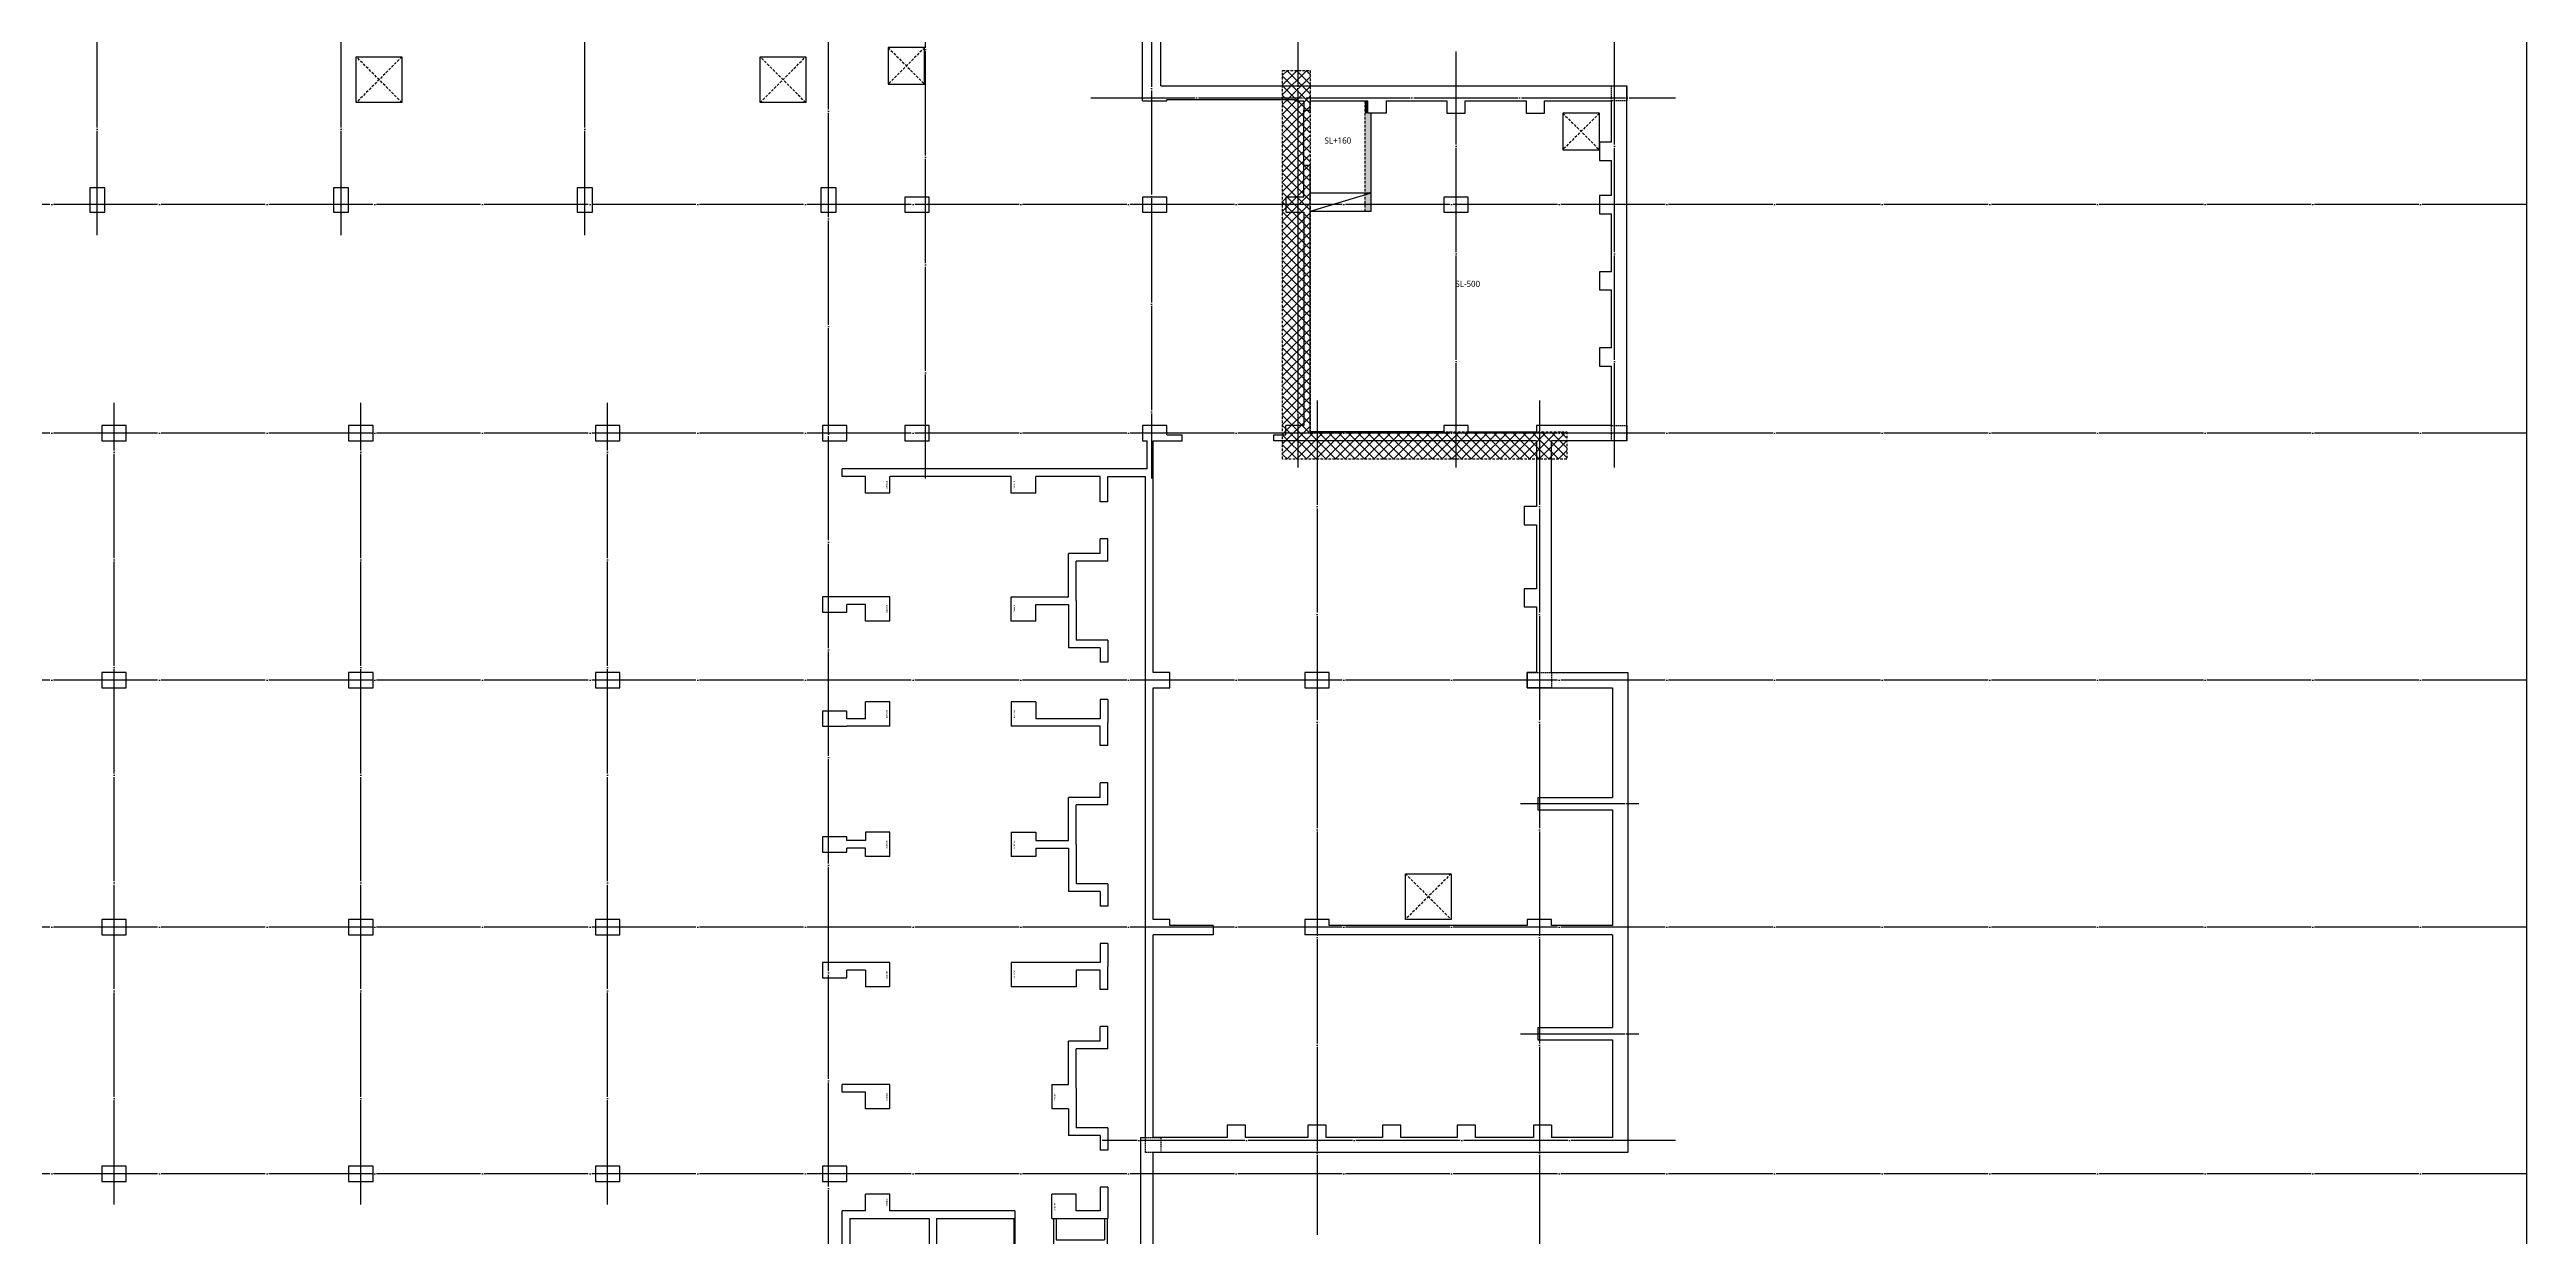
# Model space of a CAD drawing. Header units: millimetres. Extents: x 317501 to 2277231, y -321722 to 1186893.
# Drawn here: x 794104 to 875402, y 753828 to 792765 of the extents above; entities that cross this region are included whole.
import ezdxf
from ezdxf.enums import TextEntityAlignment as Align

# ---------------------------------------------------------------- set-up
doc = ezdxf.new("R2010")
doc.units = ezdxf.units.MM
doc.header["$LTSCALE"] = 57
for name, pattern in [('XS-지하주차장$0$CEN', [62, 60, -1, 0, -1]), ('XS-지하주차장$0$DDOT', [14, 12, -1, 0, -1]), ('XS-지하주차장$0$HID', [2.3, 1.5, -0.8])]:
    doc.linetypes.add(name, pattern=pattern)
for name, color, linetype in [('XS-지하주차장$0$252', 252, 'Continuous'), ('XS-지하주차장$0$C3', 145, 'Continuous'), ('XS-지하주차장$0$CEN-P', 14, 'XS-지하주차장$0$CEN'), ('XS-지하주차장$0$COL', 2, 'Continuous'), ('XS-지하주차장$0$EL4', 4, 'Continuous'), ('XS-지하주차장$0$EL7', 7, 'Continuous'), ('XS-지하주차장$0$FP-CORE', 8, 'Continuous'), ('XS-지하주차장$0$OPEN', 9, 'XS-지하주차장$0$DDOT'), ('XS-지하주차장$0$STEEL', 9, 'Continuous'), ('XS-지하주차장$0$W1', 2, 'Continuous'), ('XS-지하주차장$0$W2', 9, 'Continuous'), ('XS-지하주차장$0$기초꺽임', 4, 'XS-지하주차장$0$HID'), ('XS-지하주차장$0$기초꺽임-HAT', 5, 'Continuous'), ('XS-지하주차장$0$집수정', 21, 'Continuous'), ('XS-지하주차장$0$집수정-영구', 1, 'Continuous'), ('XS-지하주차장$0$집수정-우수', 6, 'Continuous'), ('XS-지하주차장$0$집수정-주동', 21, 'Continuous'), ('XS-지하주차장$0$트렌치-주동', 21, 'Continuous')]:
    doc.layers.add(name, color=color, linetype=linetype)
doc.layers.add('XS-지하주차장$0$DEFPOINT', color=144, linetype='Continuous', plot=False)
doc.styles.add('XS-지하주차장$0$맑은고딕', font='malgun.ttf')

# ---------------------------------------------------------------- blocks, each defined once
blk = doc.blocks.new('XS-지하주차장$0$집수정-주동')
at = {"layer": 'XS-지하주차장$0$집수정-주동'}
for p, q in [((707, 0), (-707, 0)), ((0, 707), (0, -707))]:
    blk.add_line(p, q, dxfattribs=at)
blk.add_circle((0, 0), 600, dxfattribs=at)
at = {"layer": 'XS-지하주차장$0$집수정-주동', "linetype": 'XS-지하주차장$0$HID'}
blk.add_circle((0, 0), 500, dxfattribs=at)
blk = doc.blocks.new('XS-지하주차장$0$B2-5')
at = {"layer": 'XS-지하주차장$0$EL7'}
for p, q in [((27795, 6565), (27795, 7755)), ((27795, 3330), (27795, 4900))]:
    blk.add_line(p, q, dxfattribs=at)
at = {"layer": 'XS-지하주차장$0$FP-CORE'}
for p, q in [((26850, 1617), (26850, 2850)), ((26850, 2850), (28115, 1617)), ((28115, 1617), (26850, 1617))]:
    blk.add_line(p, q, dxfattribs=at)
blk.add_lwpolyline([(28487, 3006), (28286, 2258), (28330, 2246), (28230, 2221), (28274, 2210), (28073, 1461)], dxfattribs=at)
at = {"layer": 'XS-지하주차장$0$OPEN'}
for p, q in [((27795, 8465), (30095, 3100)), ((27795, 3100), (30095, 8465))]:
    blk.add_line(p, q, dxfattribs=at)
at = {"layer": 'XS-지하주차장$0$STEEL'}
for p, q in [((24595, 5665), (25495, 5665)), ((24595, 5635), (25465, 5635)), ((25465, 3100), (25465, 5635)), ((25495, 3100), (25495, 5665))]:
    blk.add_line(p, q, dxfattribs=at)
at = {"layer": 'XS-지하주차장$0$W1'}
for p, q in [((44415, 10205), (44415, 11555)), ((48690, 11555), (44415, 11555)), ((48690, 11555), (48690, 150)), ((44815, 9805), (44815, 11155)), ((48290, 11155), (44815, 11155)), ((48290, 8715), (48290, 11155)), ((6680, 10205), (0, 10205)), ((0, 10005), (0, 0)), ((21930, 9955), (250, 9955)), ((250, 8715), (250, 9955)), ((14780, 10205), (7180, 10205)), ((21930, 10205), (15280, 10205)), ((21930, 9805), (21930, 9955)), ((44815, 9805), (21930, 9805)), ((44415, 10205), (22430, 10205)), ((1075, 8715), (250, 8715)), ((1075, 8465), (250, 8465)), ((250, 8465), (250, 6350)), ((1075, 8715), (1075, 8465)), ((3025, 8715), (2295, 8715)), ((2295, 8715), (2295, 8465)), ((2775, 8465), (2295, 8465)), ((2775, 8465), (2775, 7425)), ((3025, 8715), (3025, 7675)), ((5615, 8715), (6345, 8715)), ((5615, 8715), (5615, 7675)), ((5865, 8465), (6345, 8465)), ((5865, 8465), (5865, 7425)), ((6345, 8715), (6345, 8465)), ((7565, 8715), (8320, 8715)), ((7565, 8715), (7565, 8465)), ((7565, 8465), (8195, 8465)), ((8195, 8465), (8195, 6350)), ((9075, 8715), (8320, 8715)), ((8445, 8465), (8445, 5550)), ((9075, 8465), (8445, 8465)), ((9075, 8715), (9075, 8465)), ((11025, 8715), (10295, 8715)), ((10295, 8715), (10295, 8465)), ((10775, 8465), (10295, 8465)), ((10775, 8465), (10775, 7425)), ((11025, 8715), (11025, 7675)), ((13615, 8715), (14345, 8715)), ((13615, 8715), (13615, 7675)), ((13865, 8465), (14345, 8465)), ((13865, 8465), (13865, 7425)), ((14345, 8715), (14345, 8465)), ((15565, 8715), (16320, 8715)), ((15565, 8715), (15565, 8465)), ((15565, 8465), (16195, 8465)), ((16195, 8465), (16195, 5550)), ((17075, 8715), (16320, 8715)), ((16445, 8465), (16445, 7675)), ((17075, 8465), (16445, 8465)), ((17075, 8715), (17075, 8465)), ((19025, 8715), (18295, 8715)), ((18295, 8715), (18295, 8465)), ((18775, 8465), (18295, 8465)), ((18775, 8465), (18775, 7425)), ((19025, 8715), (19025, 7675)), ((21615, 8715), (22345, 8715)), ((21615, 8715), (21615, 7675)), ((21865, 8465), (22345, 8465)), ((21865, 8465), (21865, 7425)), ((22345, 8715), (22345, 8465)), ((23565, 8715), (24345, 8715)), ((23565, 8715), (23565, 8465)), ((23565, 8465), (24345, 8465)), ((24345, 8715), (24595, 8715)), ((24345, 8465), (24345, 7675)), ((24595, 6875), (24595, 8715)), ((27545, 8715), (30745, 8715)), ((27545, 7755), (27545, 8715)), ((27795, 8465), (30095, 8465)), ((27795, 7755), (27795, 8465)), ((30095, 3100), (30095, 8465)), ((30345, 3100), (30345, 8465)), ((30345, 8465), (30745, 8465)), ((32575, 8715), (30745, 8715)), ((32575, 8465), (30745, 8465)), ((32575, 8715), (32575, 8465)), ((34525, 8715), (33795, 8715)), ((33795, 8715), (33795, 8465)), ((34275, 8465), (33795, 8465)), ((34275, 8465), (34275, 6855)), ((34525, 8715), (34525, 7105)), ((35815, 8715), (36545, 8715)), ((35815, 8715), (35815, 7105)), ((36065, 8465), (36545, 8465)), ((36065, 8465), (36065, 6855)), ((36545, 8715), (36545, 8465)), ((37765, 8715), (39570, 8715)), ((37765, 8715), (37765, 8465)), ((37765, 8465), (39445, 8465)), ((39445, 8465), (39445, 1265)), ((41375, 8715), (39570, 8715)), ((39695, 8465), (39695, 1265)), ((41375, 8465), (39695, 8465)), ((41375, 8715), (41375, 8465)), ((43325, 8715), (42595, 8715)), ((42595, 8715), (42595, 8465)), ((43075, 8465), (42595, 8465)), ((43075, 8465), (43075, 6855)), ((43325, 8715), (43325, 7105)), ((44615, 8715), (45345, 8715)), ((44615, 8715), (44615, 7105)), ((44865, 8465), (45345, 8465)), ((44865, 8465), (44865, 6855)), ((45345, 8715), (45345, 8465)), ((46565, 8715), (48290, 8715)), ((46565, 8715), (46565, 8465)), ((46565, 8465), (48290, 8465)), ((48290, 8465), (48290, 1265)), ((4195, 7425), (2775, 7425)), ((4320, 7675), (3025, 7675)), ((4195, 5550), (4195, 7425)), ((4320, 7675), (5615, 7675)), ((4445, 7425), (5865, 7425)), ((4445, 6350), (4445, 7425)), ((12195, 7425), (10775, 7425)), ((12320, 7675), (11025, 7675)), ((12195, 6350), (12195, 7425)), ((12320, 7675), (13615, 7675)), ((12445, 6350), (12445, 7425)), ((12445, 7425), (13865, 7425)), ((16445, 7675), (16995, 7675)), ((16995, 7675), (16995, 5550)), ((20195, 7425), (18775, 7425)), ((20320, 7675), (19025, 7675)), ((20195, 6875), (20195, 7425)), ((20320, 7675), (21615, 7675)), ((20995, 7425), (21865, 7425)), ((20995, 7425), (20995, 6875)), ((24345, 7675), (23795, 7675)), ((23795, 7675), (23795, 6875)), ((27545, 7755), (27795, 7755)), ((20195, 6875), (20995, 6875)), ((24595, 6875), (23795, 6875)), ((27545, 6565), (27545, 4900)), ((27545, 6565), (27795, 6565)), ((27795, 4900), (27795, 6565)), ((35045, 6855), (34275, 6855)), ((35170, 7105), (34525, 7105)), ((35045, 1265), (35045, 6855)), ((35170, 7105), (35815, 7105)), ((35295, 1265), (35295, 6855)), ((35295, 6855), (36065, 6855)), ((43845, 6855), (43075, 6855)), ((43970, 7105), (43325, 7105)), ((43845, 1265), (43845, 6855)), ((43970, 7105), (44615, 7105)), ((44095, 1265), (44095, 6855)), ((44095, 6855), (44865, 6855)), ((800, 6350), (250, 6350)), ((800, 6350), (800, 5550)), ((4995, 6350), (4445, 6350)), ((4995, 6350), (4995, 5550)), ((7645, 6350), (8195, 6350)), ((7645, 6350), (7645, 5550)), ((11920, 6350), (12195, 6350)), ((11920, 5550), (11920, 6350)), ((12445, 6350), (12720, 6350)), ((12720, 6350), (12720, 5550)), ((250, 5550), (250, 1565)), ((800, 5550), (250, 5550)), ((4995, 5550), (4195, 5550)), ((7645, 5550), (8445, 5550)), ((11920, 5550), (12720, 5550)), ((16195, 5550), (16995, 5550)), ((24345, 5665), (24345, 1565)), ((24345, 5665), (24595, 5665)), ((24595, 3100), (24595, 5665)), ((27545, 4900), (27795, 4900)), ((27545, 3330), (27795, 3330)), ((27545, 3100), (27545, 3330)), ((27795, 3100), (27795, 3330)), ((24595, 3100), (25595, 3100)), ((24595, 250), (24595, 2850)), ((24595, 2850), (25595, 2850)), ((25595, 3100), (25595, 2850)), ((26705, 3100), (27545, 3100)), ((26705, 3100), (26705, 2850)), ((26705, 2850), (30495, 2850)), ((27795, 3100), (30095, 3100)), ((30345, 3100), (30745, 3100)), ((30495, 250), (30495, 2850)), ((30745, 3100), (30745, 1265)), ((800, 1565), (250, 1565)), ((800, 1565), (800, 765)), ((4995, 1565), (4195, 1565)), ((4195, 1565), (4195, 150)), ((4995, 1565), (4995, 765)), ((8445, 1565), (7645, 1565)), ((7645, 1565), (7645, 765)), ((8445, 1565), (8445, 150)), ((12720, 1565), (11920, 1565)), ((11920, 1565), (11920, 765)), ((12720, 1565), (12720, 765)), ((16995, 1565), (16195, 1565)), ((16195, 1565), (16195, 150)), ((16995, 1565), (16995, 765)), ((20995, 1565), (20195, 1565)), ((20195, 1565), (20195, 0)), ((20995, 1565), (20995, 765)), ((24345, 1565), (23795, 1565)), ((23795, 1565), (23795, 765)), ((30745, 1265), (31990, 1265)), ((30745, 1015), (30745, 150)), ((30745, 1015), (31990, 1015)), ((31990, 1265), (31990, 1015)), ((33700, 1265), (35045, 1265)), ((33700, 1265), (33700, 1015)), ((33700, 1015), (35045, 1015)), ((35045, 1015), (35045, -300)), ((36640, 1265), (35295, 1265)), ((36640, 1015), (35295, 1015)), ((35295, 1015), (35295, -300)), ((36640, 1265), (36640, 1015)), ((39445, 1265), (38350, 1265)), ((38350, 1265), (38350, 1015)), ((39445, 1015), (38350, 1015)), ((39445, 1015), (39445, -300)), ((39695, 1265), (40790, 1265)), ((39695, 1015), (39695, -300)), ((39695, 1015), (40790, 1015)), ((40790, 1265), (40790, 1015)), ((42500, 1265), (43845, 1265)), ((42500, 1265), (42500, 1015)), ((42500, 1015), (43845, 1015)), ((43845, 1015), (43845, -150)), ((45440, 1265), (44095, 1265)), ((45440, 1015), (44095, 1015)), ((44095, 1015), (44095, -150)), ((45440, 1265), (45440, 1015)), ((48290, 1265), (47150, 1265)), ((47150, 1265), (47150, 1015)), ((48290, 1015), (47150, 1015)), ((48290, 1015), (48290, -300)), ((250, 0), (0, 0)), ((800, 765), (250, 765)), ((250, 765), (250, 0)), ((4995, 765), (4445, 765)), ((4445, 765), (4445, 150)), ((8195, 765), (7645, 765)), ((8195, 765), (8195, 150)), ((11920, 765), (12195, 765)), ((12195, 765), (12195, 150)), ((12720, 765), (12445, 765)), ((12445, 765), (12445, 150)), ((16445, 765), (16445, 150)), ((16445, 765), (16995, 765)), ((20445, 0), (20195, 0)), ((20995, 765), (20445, 765)), ((20445, 765), (20445, 0)), ((24345, 765), (23795, 765)), ((24345, 765), (24345, 0)), ((24595, 250), (30495, 250)), ((30495, 0), (24345, 0)), ((35295, -300), (35045, -300)), ((39695, -300), (39445, -300)), ((48290, -300), (48580, -300))]:
    blk.add_line(p, q, dxfattribs=at)
at = {"layer": 'XS-지하주차장$0$W2'}
for p, q in [((24595, 8700), (25480, 8700)), ((24595, 8610), (25290, 8610)), ((25290, 7025), (25290, 8610)), ((25480, 6935), (25480, 8700)), ((24595, 7025), (25290, 7025)), ((24595, 6935), (25480, 6935))]:
    blk.add_line(p, q, dxfattribs=at)
at = {"layer": 'XS-지하주차장$0$트렌치-주동'}
for p, q in [((41470, 5040), (41470, 4360)), ((42070, 5040), (42070, 4360)), ((30945, 4360), (35045, 4360)), ((30945, 4360), (30945, 3760)), ((35295, 4360), (39445, 4360)), ((39695, 4360), (41470, 4360)), ((42070, 4360), (43845, 4360)), ((44095, 4360), (47840, 4360)), ((47840, 4360), (47840, 3760)), ((35045, 3760), (30945, 3760)), ((39445, 3760), (35295, 3760)), ((43845, 3760), (39695, 3760)), ((47840, 3760), (44095, 3760))]:
    blk.add_line(p, q, dxfattribs=at)
at = {"layer": 'XS-지하주차장$0$트렌치-주동', "linetype": 'XS-지하주차장$0$HID'}
for p, q in [((35045, 4085), (35295, 4085)), ((39445, 4085), (39695, 4085)), ((43845, 4085), (44095, 4085)), ((35045, 4035), (35295, 4035)), ((39445, 4035), (39695, 4035)), ((43845, 4035), (44095, 4035))]:
    blk.add_line(p, q, dxfattribs=at)
at = {"layer": 'XS-지하주차장$0$집수정-주동', "xscale": -1}
blk.add_blockref('XS-지하주차장$0$집수정-주동', (41770, 5560), dxfattribs=at)
at = {"layer": 'XS-지하주차장$0$DEFPOINT', "color": 1, "style": 'XS-지하주차장$0$맑은고딕', "width": 0.8}
for s, p in [('800X800', (20595, 6975)), ('800X800', (24195, 6975)), ('800X800', (525, 5650)), ('800X800', (4595, 5650)), ('800X800', (8045, 5650)), ('800X800', (12320, 5650)), ('800X2125', (16595, 5650)), ('800X800', (525, 1465)), ('800X800', (4595, 1465)), ('800X800', (8045, 1465)), ('800X800', (12320, 1465)), ('800X800', (16595, 1465)), ('800X800', (20595, 1465)), ('800X800', (24070, 1465))]:
    blk.add_text(s, height=50, dxfattribs=at).set_placement(p, align=Align.MIDDLE_CENTER)
blk = doc.blocks.new('XS-지하주차장$0$집수정-1.5x1.5-영구')
at = {"layer": 'XS-지하주차장$0$집수정-영구', "linetype": 'XS-지하주차장$0$HID'}
for p, q in [((1500, 0), (0, 1500)), ((0, 0), (1500, 1500))]:
    blk.add_line(p, q, dxfattribs=at)
at = {"layer": 'XS-지하주차장$0$집수정-영구'}
blk.add_lwpolyline([(0, 0), (0, 1500), (1500, 1500), (1500, 0)], close=True, dxfattribs=at)
blk = doc.blocks.new('XS-지하주차장$0$집수정-1.2x1.2')
at = {"layer": 'XS-지하주차장$0$집수정'}
for p, q in [((0, 0), (0, 1200)), ((0, 1200), (1200, 1200)), ((1200, 1200), (1200, 0)), ((1200, 0), (0, 0))]:
    blk.add_line(p, q, dxfattribs=at)
at = {"layer": 'XS-지하주차장$0$집수정', "linetype": 'XS-지하주차장$0$HID'}
for p, q in [((0, 0), (1200, 1200)), ((0, 1200), (1200, 0))]:
    blk.add_line(p, q, dxfattribs=at)
blk = doc.blocks.new('XS-지하주차장$0$집수정-1.5x1.5')
at = {"layer": 'XS-지하주차장$0$집수정', "linetype": 'XS-지하주차장$0$HID'}
for p, q in [((1500, 0), (0, 1500)), ((0, 0), (1500, 1500))]:
    blk.add_line(p, q, dxfattribs=at)
at = {"layer": 'XS-지하주차장$0$집수정'}
blk.add_lwpolyline([(0, 0), (0, 1500), (1500, 1500), (1500, 0)], close=True, dxfattribs=at)

msp = doc.modelspace()

# ---------------------------------------------------------------- hatches: boundary and pattern name
at = {"layer": 'XS-지하주차장$0$기초꺽임-HAT'}
h = msp.add_hatch(dxfattribs=at)
h.set_pattern_fill('ANSI37', color=256, scale=1800, style=0)
h.set_pattern_definition([(45, (567911.62, 661127.57), (-159.09903, 159.09903), []), (135, (567911.62, 661127.57), (-159.09903, -159.09903), [])])
h.paths.add_polyline_path([(835476.6, 792077.6), (835476.6, 780227.6), (843906.6, 780227.6), (843906.6, 779327.6), (834576.6, 779327.6), (834576.6, 792077.6)])

# ---------------------------------------------------------------- linework, layer by layer
at = {"layer": 'XS-지하주차장$0$252'}
for points in [[(837276.6, 791077.6), (837371.6, 791077.6), (837276.6, 790677.6), (837371.6, 790677.6)], [(837476.6, 790677.6), (837276.6, 790677.6), (837476.6, 787457.6), (837276.6, 787457.6)]]:
    msp.add_solid(points, dxfattribs=at)
at = {"layer": 'XS-지하주차장$0$C3', "linetype": 'XS-지하주차장$0$HID', "ltscale": 0.5}
msp.add_line((845871.6, 779927.6), (845871.6, 780427.6), dxfattribs=at)
for points in [[(845371.6, 791577.6), (845871.6, 791577.6), (845871.6, 791077.6), (845371.6, 791077.6)], [(845371.6, 780427.6), (845871.6, 780427.6), (845871.6, 779927.6), (845371.6, 779927.6)], [(842606.6, 772327.6), (843406.6, 772327.6), (843406.6, 771827.6), (842606.6, 771827.6)], [(830076.6, 757077.6), (830576.6, 757077.6), (830576.6, 756577.6), (830076.6, 756577.6)]]:
    msp.add_lwpolyline(points, close=True, dxfattribs=at)
at = {"layer": 'XS-지하주차장$0$CEN-P'}
for p, q in [((803671.6, 786677.6), (803671.6, 904517.6)), ((811671.6, 786677.6), (811671.6, 904517.6)), ((819671.6, 709517.6), (819671.6, 904517.6)), ((822851.6, 778687.6), (822851.6, 904517.6)), ((830276.6, 904517.6), (830276.6, 778687.6)), ((835076.6, 904517.6), (835076.6, 779052.6)), ((845471.6, 779052.6), (845471.6, 904517.6)), ((795671.6, 786677.6), (795671.6, 795517.6)), ((840271.6, 779052.6), (840271.6, 792702.6)), ((828276.6, 791177.6), (847471.6, 791177.6)), ((875401.6, 787677.6), (651421.6, 787677.6)), ((835706.6, 781247.6), (835706.6, 753877.6)), ((843006.6, 781247.6), (843006.6, 709517.6)), ((875401.6, 780177.6), (651421.6, 780177.6)), ((875401.6, 772077.6), (651421.6, 772077.6)), ((842386.6, 768027.6), (846271.6, 768027.6)), ((875401.6, 763977.6), (651421.6, 763977.6)), ((842386.6, 760477.6), (846271.6, 760477.6)), ((847471.6, 756977.6), (828651.6, 756977.6)), ((875401.6, 755877.6), (651421.6, 755877.6))]:
    msp.add_line(p, q, dxfattribs=at)
at = {"layer": 'XS-지하주차장$0$CEN-P', "color": 181}
for p, q in [((796221.6, 754877.6), (796221.6, 781177.6)), ((804321.6, 754877.6), (804321.6, 781177.6)), ((812421.6, 754877.6), (812421.6, 781177.6))]:
    msp.add_line(p, q, dxfattribs=at)
at = {"layer": 'XS-지하주차장$0$COL'}
for p, q in [((829976.6, 791077.6), (829976.6, 805742.6)), ((830576.6, 791577.6), (830576.6, 805742.6)), ((829976.6, 791077.6), (830776.6, 791077.6)), ((830576.6, 791577.6), (845871.6, 791577.6)), ((830776.6, 791127.6), (834976.6, 791127.6)), ((830776.6, 791077.6), (830776.6, 791127.6)), ((834976.6, 791127.6), (834976.6, 791077.6)), ((834976.6, 791077.6), (835276.6, 791077.6)), ((835276.6, 791077.6), (835276.6, 790777.6)), ((835476.6, 791077.6), (837371.6, 791077.6)), ((835476.6, 790777.6), (835476.6, 791077.6)), ((837371.6, 790677.6), (837371.6, 791077.6)), ((837971.6, 791077.6), (839971.6, 791077.6)), ((837971.6, 791077.6), (837971.6, 790677.6)), ((839971.6, 791077.6), (839971.6, 790677.6)), ((840571.6, 791077.6), (842571.6, 791077.6)), ((840571.6, 790677.6), (840571.6, 791077.6)), ((842571.6, 791077.6), (842571.6, 790677.6)), ((843171.6, 791077.6), (845371.6, 791077.6)), ((843171.6, 790677.6), (843171.6, 791077.6)), ((845371.6, 789727.6), (845371.6, 791077.6)), ((845871.6, 779927.6), (845871.6, 791577.6)), ((835276.6, 790777.6), (835476.6, 790777.6)), ((837971.6, 790677.6), (837371.6, 790677.6)), ((839971.6, 790677.6), (840571.6, 790677.6)), ((842571.6, 790677.6), (843171.6, 790677.6)), ((844971.6, 789727.6), (844971.6, 789127.6)), ((845371.6, 789727.6), (844971.6, 789727.6)), ((835276.6, 788967.6), (835476.6, 788967.6)), ((835276.6, 787927.6), (835276.6, 788967.6)), ((835476.6, 780227.6), (835476.6, 788967.6)), ((844971.6, 789127.6), (845371.6, 789127.6)), ((845371.6, 787977.6), (845371.6, 789127.6)), ((835276.6, 787927.6), (834676.6, 787927.6)), ((834676.6, 787927.6), (834676.6, 787427.6)), ((844971.6, 787977.6), (844971.6, 787377.6)), ((845371.6, 787977.6), (844971.6, 787977.6)), ((834676.6, 787427.6), (835276.6, 787427.6)), ((835276.6, 787427.6), (835276.6, 780427.6)), ((844971.6, 787377.6), (845371.6, 787377.6)), ((845371.6, 785477.6), (845371.6, 787377.6)), ((844971.6, 785477.6), (844971.6, 784877.6)), ((845371.6, 785477.6), (844971.6, 785477.6)), ((844971.6, 784877.6), (845371.6, 784877.6)), ((845371.6, 782977.6), (845371.6, 784877.6)), ((844971.6, 782977.6), (844971.6, 782377.6)), ((845371.6, 782977.6), (844971.6, 782977.6)), ((844971.6, 782377.6), (845371.6, 782377.6)), ((845371.6, 780427.6), (845371.6, 782377.6)), ((830776.6, 780427.6), (829976.6, 780427.6)), ((829976.6, 780427.6), (829976.6, 779927.6)), ((829976.6, 779927.6), (830126.6, 779927.6)), ((830126.6, 779007.6), (830126.6, 779927.6)), ((830326.6, 779927.6), (831276.6, 779927.6)), ((830326.6, 779007.6), (830326.6, 779927.6)), ((830776.6, 780127.6), (830776.6, 780427.6)), ((830776.6, 780127.6), (831276.6, 780127.6)), ((831276.6, 779927.6), (831276.6, 780127.6)), ((834286.6, 780127.6), (834676.6, 780127.6)), ((834286.6, 779927.6), (834286.6, 780127.6)), ((842906.6, 779927.6), (834286.6, 779927.6)), ((835276.6, 780427.6), (834676.6, 780427.6)), ((834676.6, 780127.6), (834676.6, 780427.6)), ((839871.6, 780227.6), (835476.6, 780227.6)), ((839871.6, 780427.6), (839871.6, 780227.6)), ((840671.6, 780427.6), (839871.6, 780427.6)), ((840671.6, 780227.6), (840671.6, 780427.6)), ((840671.6, 780227.6), (842906.6, 780227.6)), ((845371.6, 780427.6), (842906.6, 780427.6)), ((842906.6, 780427.6), (842906.6, 780227.6)), ((842906.6, 779927.6), (842906.6, 777777.6)), ((845871.6, 779927.6), (843406.6, 779927.6)), ((843406.6, 772327.6), (843406.6, 779927.6)), ((842506.6, 777777.6), (842506.6, 777177.6)), ((842906.6, 777777.6), (842506.6, 777777.6)), ((842506.6, 777177.6), (842906.6, 777177.6)), ((842906.6, 777177.6), (842906.6, 775077.6)), ((842506.6, 775077.6), (842506.6, 774477.6)), ((842906.6, 775077.6), (842506.6, 775077.6)), ((842506.6, 774477.6), (842906.6, 774477.6)), ((842906.6, 774477.6), (842906.6, 772327.6)), ((830876.6, 772327.6), (830326.6, 772327.6)), ((830876.6, 771827.6), (830876.6, 772327.6)), ((842606.6, 772327.6), (842606.6, 771827.6)), ((842906.6, 772327.6), (842606.6, 772327.6)), ((843406.6, 772327.6), (845906.6, 772327.6)), ((845906.6, 772327.6), (845906.6, 756577.6)), ((830326.6, 771827.6), (830876.6, 771827.6)), ((842606.6, 771827.6), (845406.6, 771827.6)), ((845406.6, 771827.6), (845406.6, 768227.6)), ((842956.6, 768227.6), (845406.6, 768227.6)), ((842956.6, 768227.6), (842956.6, 767827.6)), ((842956.6, 767827.6), (845406.6, 767827.6)), ((845406.6, 767827.6), (845406.6, 764027.6)), ((830876.6, 764227.6), (830326.6, 764227.6)), ((830876.6, 764027.6), (830876.6, 764227.6)), ((835306.6, 764227.6), (835306.6, 763727.6)), ((836106.6, 764227.6), (835306.6, 764227.6)), ((836106.6, 764027.6), (836106.6, 764227.6)), ((842606.6, 764227.6), (842606.6, 764027.6)), ((843406.6, 764227.6), (842606.6, 764227.6)), ((843406.6, 764027.6), (843406.6, 764227.6)), ((832296.6, 763727.6), (830326.6, 763727.6)), ((832296.6, 764027.6), (830876.6, 764027.6)), ((832296.6, 764027.6), (832296.6, 763727.6)), ((845406.6, 763727.6), (835306.6, 763727.6)), ((842606.6, 764027.6), (836106.6, 764027.6)), ((845406.6, 764027.6), (843406.6, 764027.6)), ((845406.6, 763727.6), (845406.6, 760677.6)), ((842956.6, 760677.6), (845406.6, 760677.6)), ((842956.6, 760677.6), (842956.6, 760277.6)), ((842956.6, 760277.6), (845406.6, 760277.6)), ((845406.6, 760277.6), (845406.6, 757077.6)), ((832756.6, 757077.6), (830326.6, 757077.6)), ((833356.6, 757477.6), (832756.6, 757477.6)), ((832756.6, 757477.6), (832756.6, 757077.6)), ((833356.6, 757077.6), (833356.6, 757477.6)), ((835406.6, 757077.6), (833356.6, 757077.6)), ((836006.6, 757477.6), (835406.6, 757477.6)), ((835406.6, 757477.6), (835406.6, 757077.6)), ((836006.6, 757077.6), (836006.6, 757477.6)), ((837856.6, 757077.6), (836006.6, 757077.6)), ((838456.6, 757477.6), (837856.6, 757477.6)), ((837856.6, 757477.6), (837856.6, 757077.6)), ((838456.6, 757077.6), (838456.6, 757477.6)), ((840306.6, 757077.6), (838456.6, 757077.6)), ((840906.6, 757477.6), (840306.6, 757477.6)), ((840306.6, 757477.6), (840306.6, 757077.6)), ((840906.6, 757077.6), (840906.6, 757477.6)), ((842806.6, 757077.6), (840906.6, 757077.6)), ((842806.6, 757477.6), (842806.6, 757077.6)), ((843406.6, 757477.6), (842806.6, 757477.6)), ((843406.6, 757477.6), (843406.6, 757077.6)), ((845406.6, 757077.6), (843406.6, 757077.6)), ((845906.6, 756577.6), (830326.6, 756577.6))]:
    msp.add_line(p, q, dxfattribs=at)
for points in [[(795921.6, 788227.6), (795421.6, 788227.6), (795421.6, 787427.6), (795921.6, 787427.6)], [(803921.6, 788227.6), (803421.6, 788227.6), (803421.6, 787427.6), (803921.6, 787427.6)], [(811921.6, 788227.6), (811421.6, 788227.6), (811421.6, 787427.6), (811921.6, 787427.6)], [(819921.6, 788227.6), (819421.6, 788227.6), (819421.6, 787427.6), (819921.6, 787427.6)], [(822176.6, 787927.6), (822176.6, 787427.6), (822976.6, 787427.6), (822976.6, 787927.6)], [(829976.6, 787927.6), (829976.6, 787427.6), (830776.6, 787427.6), (830776.6, 787927.6)], [(839871.6, 787927.6), (839871.6, 787427.6), (840671.6, 787427.6), (840671.6, 787927.6)], [(795821.6, 780427.6), (795821.6, 779927.6), (796621.6, 779927.6), (796621.6, 780427.6)], [(803921.6, 780427.6), (803921.6, 779927.6), (804721.6, 779927.6), (804721.6, 780427.6)], [(812021.6, 780427.6), (812021.6, 779927.6), (812821.6, 779927.6), (812821.6, 780427.6)], [(819471.6, 780427.6), (819471.6, 779927.6), (820271.6, 779927.6), (820271.6, 780427.6)], [(822176.6, 780427.6), (822176.6, 779927.6), (822976.6, 779927.6), (822976.6, 780427.6)], [(795821.6, 772327.6), (795821.6, 771827.6), (796621.6, 771827.6), (796621.6, 772327.6)], [(803921.6, 772327.6), (803921.6, 771827.6), (804721.6, 771827.6), (804721.6, 772327.6)], [(812021.6, 772327.6), (812021.6, 771827.6), (812821.6, 771827.6), (812821.6, 772327.6)], [(835306.6, 772327.6), (835306.6, 771827.6), (836106.6, 771827.6), (836106.6, 772327.6)], [(795821.6, 764227.6), (795821.6, 763727.6), (796621.6, 763727.6), (796621.6, 764227.6)], [(803921.6, 764227.6), (803921.6, 763727.6), (804721.6, 763727.6), (804721.6, 764227.6)], [(812021.6, 764227.6), (812021.6, 763727.6), (812821.6, 763727.6), (812821.6, 764227.6)], [(795821.6, 756127.6), (795821.6, 755627.6), (796621.6, 755627.6), (796621.6, 756127.6)], [(803921.6, 756127.6), (803921.6, 755627.6), (804721.6, 755627.6), (804721.6, 756127.6)], [(812021.6, 756127.6), (812021.6, 755627.6), (812821.6, 755627.6), (812821.6, 756127.6)], [(819471.6, 756127.6), (819471.6, 755627.6), (820271.6, 755627.6), (820271.6, 756127.6)]]:
    msp.add_lwpolyline(points, close=True, dxfattribs=at)
for points in [[(820271.6, 774812.6), (819471.6, 774812.6), (819471.6, 774312.6), (820271.6, 774312.6), (820271.6, 774562.6)], [(820271.6, 770812.6), (820271.6, 771062.6), (819471.6, 771062.6), (819471.6, 770562.6), (820271.6, 770562.6)], [(820271.6, 766812.6), (820271.6, 766937.6), (819471.6, 766937.6), (819471.6, 766437.6), (820271.6, 766437.6), (820271.6, 766562.6)], [(820271.6, 762812.6), (819471.6, 762812.6), (819471.6, 762312.6), (820271.6, 762312.6), (820271.6, 762562.6)]]:
    msp.add_lwpolyline(points, dxfattribs=at)
at = {"layer": 'XS-지하주차장$0$DEFPOINT'}
msp.add_lwpolyline([(651421.6, 709517.6), (651421.6, 904517.6), (875401.6, 904517.6), (875401.6, 709517.6)], close=True, dxfattribs=at)
at = {"layer": 'XS-지하주차장$0$EL4', "linetype": 'XS-지하주차장$0$HID'}
msp.add_line((837276.6, 791077.6), (837276.6, 787457.6), dxfattribs=at)
at = {"layer": 'XS-지하주차장$0$EL4'}
for p, q in [((835276.6, 788967.6), (835276.6, 790777.6)), ((837476.6, 790677.6), (837476.6, 787457.6)), ((837476.6, 788057.6), (835476.6, 788057.6)), ((837476.6, 788057.6), (835476.6, 787457.6)), ((837476.6, 787457.6), (835476.6, 787457.6))]:
    msp.add_line(p, q, dxfattribs=at)
at = {"layer": 'XS-지하주차장$0$기초꺽임'}
msp.add_lwpolyline([(835476.6, 792077.6), (835476.6, 780227.6), (843906.6, 780227.6), (843906.6, 779327.6), (834576.6, 779327.6), (834576.6, 792077.6), (835476.6, 792077.6)], dxfattribs=at)
at = {"layer": 'XS-지하주차장$0$집수정-우수', "linetype": 'XS-지하주차장$0$HID'}
for p, q in [((805671.6, 792527.6), (804171.6, 791027.6)), ((805671.6, 791027.6), (804171.6, 792527.6))]:
    msp.add_line(p, q, dxfattribs=at)
at = {"layer": 'XS-지하주차장$0$집수정-우수'}
msp.add_lwpolyline([(805671.6, 791027.6), (804171.6, 791027.6), (804171.6, 792527.6), (805671.6, 792527.6)], close=True, dxfattribs=at)

# ---------------------------------------------------------------- block references
at = {"layer": 'XS-지하주차장$0$W1', "rotation": 270}
msp.add_blockref('XS-지하주차장$0$B2-5', (820121.6, 779007.6), dxfattribs=at)
at = {"layer": 'XS-지하주차장$0$집수정', "xscale": -1, "rotation": 90}
for p in [(822826.6, 792827.6), (844971.6, 790677.6)]:
    msp.add_blockref('XS-지하주차장$0$집수정-1.2x1.2', p, dxfattribs=at)
at = {"layer": 'XS-지하주차장$0$집수정', "rotation": 180}
msp.add_blockref('XS-지하주차장$0$집수정-1.5x1.5', (840106.6, 765727.6), dxfattribs=at)
at = {"layer": 'XS-지하주차장$0$집수정-영구'}
msp.add_blockref('XS-지하주차장$0$집수정-1.5x1.5-영구', (817426.6, 791027.6), dxfattribs=at)

# ---------------------------------------------------------------- texts
at = {"layer": 'XS-지하주차장$0$DEFPOINT', "color": 2, "style": 'XS-지하주차장$0$맑은고딕'}
for s, p in [('SL+160', (836390.5, 789781)), ('SL-500', (840654, 785078.8))]:
    msp.add_text(s, height=200, dxfattribs=at).set_placement(p, align=Align.MIDDLE_CENTER)

doc.saveas('drawing.dxf')
